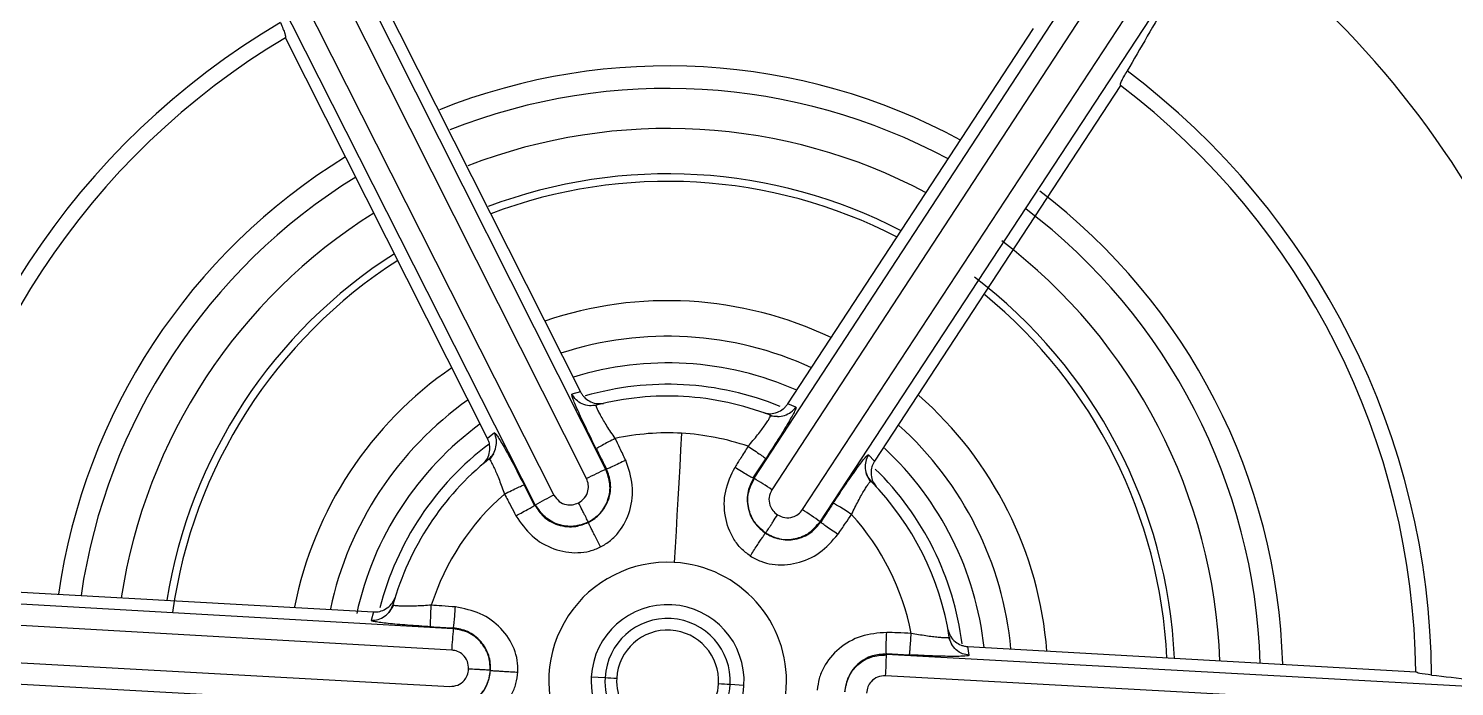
# Model space of a CAD drawing. Extents: x 525 to 609, y 649 to 778.
# Drawn here: x 559.129 to 559.917, y 728.582 to 728.946 of the extents above; entities that cross this region are included whole.
import ezdxf

# ---------------------------------------------------------------- set-up
doc = ezdxf.new("R2010")
doc.units = 0
doc.header["$MEASUREMENT"] = 0
doc.layers.add('1', color=4, linetype='Continuous')

# ---------------------------------------------------------------- blocks, each defined once
blk = doc.blocks.new('JETSETTER')
at = {"layer": '1', "color": 3, "linetype": 'Continuous', "lineweight": 25}
for p, q in [((34.30976, 59.57282), (34.11638, 59.95687)), ((34.32038, 59.57795), (34.12701, 59.962)), ((34.0977, 59.94744), (34.29179, 59.56375)), ((34.08727, 59.94195), (34.28135, 59.55825)), ((34.63745, 59.93294), (34.4022, 59.57301)), ((34.64743, 59.92665), (34.41218, 59.56672)), ((34.42902, 59.55569), (34.66493, 59.91518)), ((34.43877, 59.54905), (34.67468, 59.90855)), ((34.19472, 59.84221), (34.30643, 59.62073)), ((34.42092, 59.6141), (34.55677, 59.82152)), ((34.25513, 59.59501), (34.14341, 59.81637)), ((34.6048, 59.79001), (34.46884, 59.58253)), ((34.30643, 59.62073), (34.30173, 59.61958)), ((34.31522, 59.61303), (34.31034, 59.61325)), ((34.42548, 59.61241), (34.42092, 59.6141)), ((34.4108, 59.60806), (34.41135, 59.60785)), ((34.41518, 59.60707), (34.41129, 59.60741)), ((34.25887, 59.59811), (34.25513, 59.59501)), ((34.25834, 59.58652), (34.25611, 59.58332)), ((34.46884, 59.58253), (34.4655, 59.58602)), ((34.32038, 59.57795), (34.32079, 59.57815)), ((34.40182, 59.57326), (34.40876, 59.58386)), ((34.28094, 59.55805), (34.27523, 59.56936)), ((34.40182, 59.57326), (34.4022, 59.57301)), ((34.46657, 59.57106), (34.46432, 59.5754)), ((34.28094, 59.55805), (34.28135, 59.55825)), ((34.43877, 59.54905), (34.43915, 59.54881)), ((34.23616, 59.48987), (33.80688, 59.51442)), ((33.94448, 59.51317), (34.19214, 59.49917)), ((34.2353, 59.4781), (33.80601, 59.50266)), ((34.19214, 59.49917), (34.19078, 59.49453)), ((34.2032, 59.50293), (34.20058, 59.49882)), ((34.23616, 59.48987), (34.23619, 59.49032)), ((34.5119, 59.48066), (34.50976, 59.48506)), ((33.80483, 59.48177), (34.23416, 59.458)), ((34.47543, 59.47618), (34.4754, 59.47573)), ((34.90473, 59.45196), (34.4754, 59.47573)), ((34.47543, 59.47618), (34.48808, 59.47547)), ((34.52116, 59.47527), (34.52035, 59.48006)), ((34.52035, 59.48006), (34.76791, 59.46613)), ((33.80438, 59.46998), (34.23371, 59.44621)), ((34.31237, 59.46335), (34.32, 59.46292)), ((34.39674, 59.4586), (34.38911, 59.45903)), ((34.90428, 59.44018), (34.47495, 59.46394))]:
    blk.add_line(p, q, dxfattribs=at)
at = {"layer": '1', "color": 3, "linetype": 'Continuous', "lineweight": 25, "flags": 128}
blk.add_lwpolyline([(34.36226, 59.59789), (34.36175, 59.58875), (34.36123, 59.57963), (34.36072, 59.57054), (34.36021, 59.56151), (34.35971, 59.55257), (34.35921, 59.54374), (34.35872, 59.53505), (34.35824, 59.52653)], dxfattribs=at)
at = {"layer": '1', "color": 3, "linetype": 'Continuous', "lineweight": 25}
for centre, radius, start, end in [((34.35456, 59.46097), 1, 86.7787, 266.7787), ((34.35456, 59.46097), 1, 266.7787, 86.7787), ((34.35456, 59.46097), 0.99606, 90.31146, 180.31146), ((34.35456, 59.46097), 0.99606, 0.31146, 90.31146), ((34.35456, 59.46097), 0.98949, 90.31146, 270.31146), ((34.35456, 59.46097), 0.98949, 270.31146, 90.31146), ((34.35456, 59.46097), 0.97197, 90.31146, 270.31146), ((34.35456, 59.46097), 0.97197, 270.31146, 90.31146), ((34.35456, 59.46097), 0.90393, 90.65512, 270.31146), ((34.35456, 59.46097), 0.90393, 270.65512, 90.31146), ((34.35456, 59.46097), 0.85236, 90.65512, 270.31146), ((34.35456, 59.46097), 0.85236, 270.65512, 90.31146), ((34.35456, 59.46097), 0.84765, 86.7787, 266.42389), ((34.35456, 59.46097), 0.84765, 266.7787, 86.42389), ((34.35456, 59.46097), 0.84843, 16.67066, 86.7787), ((34.35456, 59.46097), 0.83245, 86.7787, 266.42388), ((34.35456, 59.46097), 0.83245, 266.7787, 86.42388), ((34.35456, 59.46097), 0.64081, 86.7787, 176.7787), ((34.35456, 59.46097), 0.64081, 356.7787, 86.7787), ((34.35456, 59.46097), 0.84843, 136.67066, 250.28685), ((34.35456, 59.46097), 0.65573, 116.83644, 153.7527), ((34.35456, 59.46097), 0.51944, 119.31138, 174.17208), ((34.35456, 59.46097), 0.51944, 359.31138, 54.17219), ((34.35456, 59.46097), 0.42203, 120.45296, 173.01348), ((34.35456, 59.46097), 0.41339, 120.71981, 172.74915), ((34.35456, 59.46097), 0.3399, 61.56729, 111.75616), ((34.35456, 59.46097), 0.42203, 0.45296, 53.01344), ((34.35456, 59.46097), 0.41339, 0.71568, 52.74229), ((34.35456, 59.46097), 0.32747, 61.7495, 111.56833), ((34.35456, 59.46097), 0.30531, 62.11125, 111.19556), ((34.35456, 59.46097), 0.3399, 121.56729, 171.87391), ((34.35456, 59.46097), 0.32747, 121.7495, 171.68717), ((34.35456, 59.46097), 0.28028, 62.58905, 110.70355), ((34.35456, 59.46097), 0.2761, 62.67743, 110.73086), ((34.35456, 59.46097), 0.3399, 1.56729, 52.79457), ((34.35456, 59.46097), 0.30531, 122.11125, 171.31656), ((34.35456, 59.46097), 0.32747, 1.7495, 52.79457), ((34.35456, 59.46097), 0.30531, 2.11125, 52.79457), ((34.35456, 59.46097), 0.28028, 122.58905, 170.8274), ((34.35456, 59.46097), 0.2761, 122.67743, 172.09159), ((34.35456, 59.46097), 0.28028, 2.58905, 52.79457), ((34.35456, 59.46097), 0.21018, 64.53757, 108.83188), ((34.35456, 59.46097), 0.2761, 2.67743, 50.60432), ((34.35456, 59.46097), 0.19052, 65.34387, 108.01124), ((34.35456, 59.46097), 0.21018, 124.53757, 168.74248), ((34.35456, 59.46097), 0.17578, 66.06799, 107.22548), ((34.35456, 59.46097), 0.16399, 67.73396, 106.1494), ((34.35456, 59.46097), 0.19052, 125.34387, 167.89749), ((34.35456, 59.46097), 0.15748, 86.7787, 104.46758), ((34.35456, 59.46097), 0.15748, 68.86029, 86.7787), ((34.35456, 59.46097), 0.21018, 4.53757, 48.69065), ((34.35456, 59.46097), 0.84843, 266.7787, 10.28685), ((34.35456, 59.46097), 0.17578, 126.06799, 167.74309), ((34.35456, 59.46097), 0.19052, 5.34387, 47.86366), ((34.35456, 59.46097), 0.13714, 86.77818, 102.18838), ((34.35456, 59.46097), 0.13714, 71.07991, 86.77818), ((34.35456, 59.46097), 0.16399, 126.98513, 165.73845), ((34.35456, 59.46097), 0.17578, 6.06799, 47.06892), ((34.35456, 59.46097), 0.15748, 128.85835, 164.4674), ((34.3983, 59.40304), 0.19148, 114.01103, 117.54142), ((34.35456, 59.46097), 0.16399, 7.21902, 45.59994), ((34.30547, 59.40845), 0.19088, 56.01105, 59.55229), ((34.35456, 59.46097), 0.15748, 8.85835, 44.46758), ((34.35456, 59.46097), 0.65728, 291.20672, 9.51241), ((34.35456, 59.46097), 0.13713, 131.08105, 162.18773), ((34.37516, 59.39283), 0.19017, 116.00351, 119.55816), ((34.32685, 59.39503), 0.19039, 53.99403, 57.54479), ((34.35456, 59.46097), 0.13713, 11.08021, 42.1875), ((34.35456, 59.46097), 0.06566, 86.7787, 266.77921), ((34.35456, 59.46097), 0.06566, 266.77921, 86.7787), ((34.35456, 59.46097), 0.04225, 356.7787, 176.7787), ((34.35456, 59.46097), 0.64081, 176.7787, 266.7787), ((34.35456, 59.46097), 0.03461, 356.7787, 176.7787), ((34.42538, 59.46999), 0.19026, 174.00233, 177.55519), ((34.35456, 59.46097), 0.02817, 356.7787, 176.7787), ((34.28482, 59.47722), 0.19059, 356.00632, 359.553), ((34.35456, 59.46097), 0.51944, 179.31135, 234.17208), ((34.35456, 59.46097), 0.99606, 270.31146, 0.31146), ((34.35456, 59.46097), 0.04225, 176.7787, 356.7787), ((34.35456, 59.46097), 0.03461, 176.7787, 356.7787), ((34.49691, 62.55465), 3.09679, 266.72497, 266.84418), ((34.35456, 59.46097), 0.02817, 176.7787, 356.7787), ((34.21301, 56.38171), 3.08236, 86.72469, 86.84446)]:
    blk.add_arc(centre, radius, start, end, dxfattribs=at)
for points, knots in [([(34.35553, 61.20362), (34.36471, 61.20358), (34.38298, 61.2035), (34.41025, 61.20289), (34.43725, 61.20195), (34.46397, 61.20065), (34.49042, 61.19901), (34.51659, 61.19705), (34.54247, 61.19477), (34.56807, 61.19218), (34.59338, 61.1893), (34.6184, 61.18615), (34.64312, 61.18272), (34.71114, 61.17247), (34.82184, 61.1508), (34.97222, 61.10942), (35.11986, 61.05666), (35.26091, 60.99368), (35.39943, 60.91855), (35.5307, 60.83287), (35.6353, 60.75093), (35.71292, 60.6812), (35.78958, 60.60582), (35.87571, 60.5077), (35.96681, 60.38118), (36.04445, 60.24897), (36.09609, 60.1382), (36.12827, 60.05616), (36.14604, 60.00635), (36.16214, 59.95647), (36.17657, 59.90659), (36.18948, 59.85679), (36.19682, 59.82346), (36.20047, 59.80687)], [0, 0, 0, 0, 0.010985, 0.021867, 0.032644, 0.043319, 0.05389, 0.064358, 0.074724, 0.084988, 0.09515, 0.10521, 0.115169, 0.125027, 0.18754, 0.250025, 0.31153, 0.375019, 0.434733, 0.500011, 0.562507, 0.593718, 0.625019, 0.691367, 0.749997, 0.811778, 0.874973, 0.896292, 0.917422, 0.938359, 0.959102, 0.97965, 1, 1, 1, 1]), ([(35.58684, 58.22868), (35.59287, 58.23478), (35.60493, 58.24697), (35.62267, 58.26556), (35.64014, 58.28438), (35.65732, 58.30345), (35.6742, 58.32275), (35.6908, 58.34229), (35.70711, 58.36207), (35.72313, 58.38209), (35.73886, 58.40235), (35.77489, 58.45017), (35.82819, 58.52778), (35.89285, 58.63867), (35.9492, 58.75399), (35.99686, 58.87315), (36.03566, 58.99551), (36.07517, 59.16195), (36.10143, 59.37484), (36.09513, 59.63203), (36.05122, 59.88556), (35.97062, 60.12989), (35.85503, 60.35972), (35.70692, 60.57008), (35.52958, 60.75644), (35.36055, 60.88849), (35.21495, 60.97832), (35.10102, 61.03747), (34.98307, 61.0881), (34.8617, 61.12988), (34.73759, 61.16266), (34.63661, 61.18148), (34.56032, 61.19169), (34.50928, 61.197), (34.45813, 61.20078), (34.40687, 61.20316), (34.37265, 61.20347), (34.35553, 61.20362)], [0, 0, 0, 0, 0.006271, 0.012535, 0.018793, 0.025046, 0.031296, 0.037545, 0.043792, 0.050041, 0.056292, 0.062546, 0.093816, 0.125066, 0.15632, 0.187575, 0.218824, 0.250085, 0.312563, 0.375049, 0.437536, 0.500016, 0.562489, 0.624962, 0.687443, 0.749925, 0.781182, 0.812442, 0.843694, 0.874956, 0.906208, 0.93747, 0.949986, 0.962486, 0.974981, 0.987482, 1, 1, 1, 1]), ([(33.12228, 60.69324), (33.11608, 60.68699), (33.10369, 60.67449), (33.08547, 60.6554), (33.06755, 60.63609), (33.04994, 60.61651), (33.03263, 60.59669), (33.01564, 60.57662), (32.99896, 60.5563), (32.98259, 60.53573), (32.96653, 60.51491), (32.95078, 60.49384), (32.93534, 60.47252), (32.92021, 60.45095), (32.87832, 60.38926), (32.81504, 60.28375), (32.74191, 60.12889), (32.68418, 59.96762), (32.64263, 59.80145), (32.61743, 59.63204), (32.60906, 59.46098), (32.6174, 59.2899), (32.64261, 59.12044), (32.68419, 58.95422), (32.74197, 58.79294), (32.81516, 58.63805), (32.90327, 58.49117), (33.00526, 58.35356), (33.12033, 58.22671), (33.2472, 58.11164), (33.3848, 58.00966), (33.53168, 57.92154), (33.68655, 57.84836), (33.84782, 57.79058), (34.014, 57.74902), (34.18344, 57.72383), (34.35453, 57.71548), (34.52562, 57.72382), (34.69503, 57.749), (34.86118, 57.79055), (35.02243, 57.84831), (35.17729, 57.92147), (35.28926, 57.98863), (35.3631, 58.03945), (35.4026, 58.06831), (35.44122, 58.09823), (35.47899, 58.12921), (35.51586, 58.16127), (35.55193, 58.19433), (35.57519, 58.21723), (35.58684, 58.22868)], [0, 0, 0, 0, 0.004827, 0.009647, 0.014461, 0.019271, 0.024078, 0.028882, 0.033686, 0.038489, 0.043293, 0.048099, 0.052908, 0.057722, 0.062541, 0.093781, 0.125035, 0.156273, 0.187523, 0.218772, 0.250007, 0.281251, 0.312511, 0.343765, 0.375021, 0.40627, 0.437519, 0.468758, 0.500007, 0.53125, 0.562493, 0.593739, 0.624988, 0.656237, 0.687489, 0.718733, 0.749986, 0.781233, 0.812476, 0.843717, 0.874964, 0.906209, 0.937455, 0.946406, 0.95534, 0.964264, 0.973185, 0.98211, 0.991046, 1, 1, 1, 1]), ([(34.39167, 60.12042), (34.34837, 60.1204), (34.26177, 60.12035), (34.13506, 60.08814), (34.01689, 60.03365), (33.91166, 59.95667), (33.82346, 59.86077), (33.75567, 59.74947), (33.7109, 59.62709), (33.69085, 59.49833), (33.69632, 59.36813), (33.72708, 59.2415), (33.78196, 59.12329), (33.85884, 59.0181), (33.95476, 58.92979), (34.06607, 58.86239), (34.18837, 58.81617), (34.27442, 58.8064), (34.31744, 58.80152)], [0, 0, 0, 0, 0.0625, 0.125, 0.1875, 0.25, 0.3125, 0.374999, 0.4375, 0.5, 0.5625, 0.625, 0.6875, 0.75, 0.8125, 0.875, 0.9375, 1, 1, 1, 1]), ([(34.31744, 58.80152), (34.36074, 58.80155), (34.44734, 58.8016), (34.57405, 58.8338), (34.69223, 58.88829), (34.79745, 58.96527), (34.88565, 59.06118), (34.95344, 59.17247), (34.99822, 59.29485), (35.01826, 59.42362), (35.01279, 59.55382), (34.98203, 59.68045), (34.92716, 59.79865), (34.85028, 59.90384), (34.75435, 59.99215), (34.64304, 60.05955), (34.52074, 60.10577), (34.43469, 60.11554), (34.39167, 60.12042)], [0, 0, 0, 0, 0.0625, 0.125, 0.1875, 0.25, 0.3125, 0.374999, 0.4375, 0.5, 0.5625, 0.625, 0.6875, 0.75, 0.8125, 0.875, 0.9375, 1, 1, 1, 1]), ([(34.39058, 60.10109), (34.34855, 60.10107), (34.26449, 60.10102), (34.1415, 60.06976), (34.02678, 60.01686), (33.92466, 59.94214), (33.83895, 59.84905), (33.77352, 59.74099), (33.72866, 59.62228), (33.71918, 59.53876), (33.71444, 59.497)], [0, 0, 0, 0, 0.125, 0.250001, 0.375001, 0.500001, 0.625001, 0.75, 0.875002, 1, 1, 1, 1]), ([(34.99467, 59.42494), (34.99465, 59.46697), (34.9946, 59.55103), (34.96334, 59.67403), (34.91045, 59.78875), (34.83572, 59.89086), (34.74264, 59.97658), (34.63458, 60.042), (34.51587, 60.08687), (34.43234, 60.09635), (34.39058, 60.10109)], [0, 0, 0, 0, 0.125, 0.250001, 0.375001, 0.5, 0.625001, 0.75, 0.875, 1, 1, 1, 1]), ([(34.6586, 59.88211), (34.6492, 59.86678), (34.6299, 59.83531), (34.61573, 59.8107), (34.60846, 59.79808)], [0, 0, 0, 0, 0.487197, 1, 1, 1, 1]), ([(34.14066, 59.82478), (34.14165, 59.82247), (34.14362, 59.81786), (34.14348, 59.81686), (34.14341, 59.81637)], [0, 0, 0, 0, 0.500046, 1, 1, 1, 1]), ([(34.60478, 59.79002), (34.60476, 59.79053), (34.60473, 59.79153), (34.60722, 59.7959), (34.60846, 59.79808)], [0, 0, 0, 0, 0.4999724, 1, 1, 1, 1]), ([(34.31516, 59.58932), (34.3132, 59.59323), (34.31028, 59.59909), (34.30697, 59.6061), (34.30488, 59.6107), (34.30324, 59.61452), (34.30215, 59.61732), (34.30157, 59.61917), (34.30168, 59.61944), (34.30173, 59.61958)], [0, 0, 0, 0, 0.25505, 0.38104, 0.506718, 0.63077, 0.755419, 0.876703, 1, 1, 1, 1]), ([(34.31521, 59.61346), (34.31393, 59.61326), (34.31128, 59.61284), (34.30731, 59.61394), (34.30386, 59.61621), (34.30243, 59.61848), (34.30173, 59.61958)], [0, 0, 0, 0, 0.24268, 0.499951, 0.757299, 1, 1, 1, 1]), ([(34.30643, 59.62073), (34.30671, 59.62023), (34.30728, 59.61923), (34.30883, 59.61742), (34.31142, 59.61548), (34.31523, 59.61405), (34.31781, 59.6143), (34.3192, 59.61443)], [0, 0, 0, 0, 0.096068, 0.193582, 0.407714, 0.683169, 1, 1, 1, 1]), ([(34.3256, 59.59502), (34.32403, 59.59734), (34.32169, 59.60081), (34.31912, 59.60508), (34.3175, 59.60789), (34.31626, 59.61024), (34.31543, 59.612), (34.31502, 59.61317), (34.31515, 59.61336), (34.31521, 59.61346)], [0, 0, 0, 0, 0.257563, 0.383985, 0.508743, 0.632234, 0.754891, 0.87731, 1, 1, 1, 1]), ([(34.40749, 59.60929), (34.40872, 59.609), (34.41112, 59.60842), (34.41498, 59.60926), (34.41791, 59.61083), (34.41981, 59.61258), (34.42055, 59.61359), (34.42092, 59.6141)], [0, 0, 0, 0, 0.288405, 0.562005, 0.789804, 0.894913, 1, 1, 1, 1]), ([(34.42548, 59.61241), (34.42552, 59.61225), (34.42558, 59.61196), (34.4248, 59.61018), (34.42339, 59.6075), (34.42133, 59.60389), (34.41875, 59.59958), (34.41469, 59.593), (34.41114, 59.58753), (34.40876, 59.58386)], [0, 0, 0, 0, 0.124894, 0.247129, 0.371045, 0.49533, 0.61981, 0.745244, 1, 1, 1, 1]), ([(34.41135, 59.60785), (34.41264, 59.60754), (34.41523, 59.60689), (34.41922, 59.60763), (34.42288, 59.60936), (34.42462, 59.61139), (34.42548, 59.61241)], [0, 0, 0, 0, 0.249262, 0.5, 0.750793, 1, 1, 1, 1]), ([(34.39902, 59.5907), (34.40084, 59.59283), (34.40355, 59.59601), (34.40657, 59.59996), (34.40849, 59.60257), (34.40998, 59.60477), (34.41099, 59.60643), (34.41151, 59.60754), (34.4114, 59.60775), (34.41135, 59.60785)], [0, 0, 0, 0, 0.25738, 0.383742, 0.508511, 0.632009, 0.754751, 0.877205, 1, 1, 1, 1]), ([(34.25257, 59.58097), (34.25345, 59.58189), (34.25515, 59.58368), (34.25634, 59.58744), (34.25645, 59.59077), (34.25589, 59.59329), (34.25538, 59.59444), (34.25513, 59.59501)], [0, 0, 0, 0, 0.2884122, 0.562049, 0.7898607, 0.8950437, 1, 1, 1, 1]), ([(34.25575, 59.5836), (34.25668, 59.58456), (34.25855, 59.58647), (34.25991, 59.5903), (34.26024, 59.59434), (34.25933, 59.59686), (34.25887, 59.59811)], [0, 0, 0, 0, 0.249169, 0.499954, 0.750775, 1, 1, 1, 1]), ([(34.25887, 59.59811), (34.25902, 59.59807), (34.25931, 59.59798), (34.26046, 59.59641), (34.26208, 59.59385), (34.26417, 59.59026), (34.26662, 59.58587), (34.27028, 59.57907), (34.27325, 59.57326), (34.27523, 59.56936)], [0, 0, 0, 0, 0.124897, 0.247136, 0.371069, 0.495329, 0.619826, 0.74525, 1, 1, 1, 1]), ([(34.3256, 59.59502), (34.32431, 59.59436), (34.32163, 59.59299), (34.31817, 59.59114), (34.31573, 59.58977), (34.31534, 59.58946), (34.31516, 59.58932)], [0, 0, 0, 0, 0.240698, 0.500026, 0.759361, 1, 1, 1, 1]), ([(34.33141, 59.58298), (34.33033, 59.58522), (34.32841, 59.58924), (34.32646, 59.59325), (34.3256, 59.59502)], [0, 0, 0, 0, 0.559752, 1, 1, 1, 1]), ([(34.31516, 59.58932), (34.31621, 59.58723), (34.31809, 59.58351), (34.31996, 59.57979), (34.32079, 59.57815)], [0, 0, 0, 0, 0.559981, 1, 1, 1, 1]), ([(34.39902, 59.5907), (34.39767, 59.58856), (34.39525, 59.58474), (34.39285, 59.58091), (34.3918, 59.57923)], [0, 0, 0, 0, 0.560179, 1, 1, 1, 1]), ([(34.39902, 59.5907), (34.40023, 59.5899), (34.40274, 59.58824), (34.40598, 59.58601), (34.40824, 59.58437), (34.40859, 59.58403), (34.40876, 59.58386)], [0, 0, 0, 0, 0.2406808, 0.5000172, 0.7593719, 1, 1, 1, 1]), ([(34.44601, 59.55926), (34.44842, 59.56292), (34.45203, 59.56838), (34.45645, 59.57475), (34.45939, 59.57886), (34.46188, 59.58219), (34.46376, 59.58453), (34.46507, 59.58596), (34.46536, 59.586), (34.4655, 59.58602)], [0, 0, 0, 0, 0.2550531, 0.3810591, 0.5067215, 0.6307788, 0.7554179, 0.8767085, 1, 1, 1, 1]), ([(34.4655, 59.58602), (34.46491, 59.58483), (34.46372, 59.58244), (34.46359, 59.5784), (34.4645, 59.57445), (34.46613, 59.57234), (34.46694, 59.57129)], [0, 0, 0, 0, 0.249124, 0.5, 0.750699, 1, 1, 1, 1]), ([(34.25575, 59.5836), (34.25586, 59.58359), (34.25609, 59.58357), (34.25679, 59.58255), (34.25771, 59.58084), (34.25887, 59.57844), (34.26018, 59.57548), (34.26209, 59.5709), (34.2635, 59.56697), (34.26444, 59.56434)], [0, 0, 0, 0, 0.123015, 0.245722, 0.368601, 0.492168, 0.616939, 0.743202, 1, 1, 1, 1]), ([(34.31076, 59.54864), (34.31196, 59.54932), (34.31439, 59.55071), (34.3186, 59.55463), (34.32172, 59.55979), (34.32308, 59.56571), (34.32324, 59.5716), (34.32174, 59.57561), (34.32079, 59.57815)], [0, 0, 0, 0, 0.1177246, 0.2380413, 0.4924936, 0.6374634, 0.7702821, 1, 1, 1, 1]), ([(34.31078, 59.54879), (34.31317, 59.55036), (34.31796, 59.55351), (34.3221, 59.56122), (34.32335, 59.56989), (34.32137, 59.57526), (34.32038, 59.57795)], [0, 0, 0, 0, 0.249985, 0.499917, 0.749935, 1, 1, 1, 1]), ([(34.31752, 59.53507), (34.31939, 59.53618), (34.32316, 59.5384), (34.32929, 59.5449), (34.33445, 59.55515), (34.33609, 59.56937), (34.33297, 59.57843), (34.33141, 59.58298)], [0, 0, 0, 0, 0.11749, 0.236909, 0.483896, 0.740758, 1, 1, 1, 1]), ([(34.33141, 59.58298), (34.33013, 59.58234), (34.32748, 59.58102), (34.324, 59.57939), (34.32149, 59.57831), (34.32102, 59.5782), (34.32079, 59.57815)], [0, 0, 0, 0, 0.240909, 0.500042, 0.75912, 1, 1, 1, 1]), ([(34.40021, 59.5301), (34.39848, 59.5314), (34.39499, 59.53402), (34.38963, 59.54116), (34.38565, 59.55191), (34.38561, 59.56623), (34.38973, 59.57488), (34.3918, 59.57923)], [0, 0, 0, 0, 0.116917, 0.236313, 0.483408, 0.740016, 1, 1, 1, 1]), ([(34.3918, 59.57923), (34.393, 59.57845), (34.39549, 59.57685), (34.39876, 59.57484), (34.40114, 59.57348), (34.4016, 59.57333), (34.40182, 59.57326)], [0, 0, 0, 0, 0.240928, 0.500031, 0.75908, 1, 1, 1, 1]), ([(34.46884, 59.58253), (34.46856, 59.58204), (34.46797, 59.58104), (34.46718, 59.57879), (34.4668, 59.57558), (34.46746, 59.57157), (34.46897, 59.56946), (34.46978, 59.56833)], [0, 0, 0, 0, 0.095926, 0.19362, 0.407665, 0.68313, 1, 1, 1, 1]), ([(34.26444, 59.56434), (34.26574, 59.56499), (34.26843, 59.56633), (34.27198, 59.56802), (34.27453, 59.56917), (34.275, 59.5693), (34.27523, 59.56936)], [0, 0, 0, 0, 0.2407, 0.500033, 0.759306, 1, 1, 1, 1]), ([(34.30533, 59.55947), (34.30654, 59.56029), (34.30899, 59.56194), (34.31073, 59.5658), (34.311, 59.56962), (34.31017, 59.57176), (34.30976, 59.57282)], [0, 0, 0, 0, 0.277438, 0.561331, 0.783177, 1, 1, 1, 1]), ([(34.40207, 59.57309), (34.40086, 59.57075), (34.39897, 59.56704), (34.3984, 59.56134), (34.39886, 59.55648), (34.4005, 59.55178), (34.4035, 59.5468), (34.40667, 59.54427), (34.40858, 59.54274)], [0, 0, 0, 0, 0.2246711, 0.3544435, 0.4956287, 0.654631, 0.7914739, 1, 1, 1, 1]), ([(34.40872, 59.54279), (34.40652, 59.54462), (34.40212, 59.54829), (34.39886, 59.55641), (34.39859, 59.56517), (34.40116, 59.57029), (34.40245, 59.57285)], [0, 0, 0, 0, 0.2499392, 0.499918, 0.7499702, 1, 1, 1, 1]), ([(34.45617, 59.55307), (34.45739, 59.55559), (34.45923, 59.55935), (34.46163, 59.56371), (34.46327, 59.56652), (34.46467, 59.56877), (34.46579, 59.57037), (34.4666, 59.57131), (34.46683, 59.57129), (34.46694, 59.57129)], [0, 0, 0, 0, 0.25754, 0.383985, 0.508719, 0.632217, 0.754891, 0.877277, 1, 1, 1, 1]), ([(34.26444, 59.56434), (34.26562, 59.5621), (34.26771, 59.5581), (34.26983, 59.55411), (34.27076, 59.55235)], [0, 0, 0, 0, 0.560232, 1, 1, 1, 1]), ([(34.29179, 59.56375), (34.29266, 59.56248), (34.29435, 59.56001), (34.29826, 59.55835), (34.30206, 59.55817), (34.30422, 59.55903), (34.30533, 59.55947)], [0, 0, 0, 0, 0.287908, 0.562214, 0.773761, 1, 1, 1, 1]), ([(34.41218, 59.56672), (34.41152, 59.56533), (34.41023, 59.56263), (34.41074, 59.55842), (34.41249, 59.55503), (34.41431, 59.5536), (34.41525, 59.55285)], [0, 0, 0, 0, 0.288022, 0.562265, 0.773862, 1, 1, 1, 1]), ([(34.27076, 59.55235), (34.27203, 59.55301), (34.27467, 59.55436), (34.27805, 59.55619), (34.28041, 59.55757), (34.28077, 59.55789), (34.28094, 59.55805)], [0, 0, 0, 0, 0.240947, 0.499993, 0.759103, 1, 1, 1, 1]), ([(34.28121, 59.55818), (34.28264, 59.55596), (34.2849, 59.55247), (34.28956, 59.54913), (34.294, 59.5471), (34.29888, 59.54616), (34.3047, 59.54627), (34.30848, 59.54775), (34.31076, 59.54864)], [0, 0, 0, 0, 0.224668, 0.354428, 0.495619, 0.65461, 0.791443, 1, 1, 1, 1]), ([(34.31078, 59.54879), (34.30809, 59.5478), (34.30272, 59.54582), (34.29405, 59.54706), (34.28634, 59.55121), (34.28319, 59.55599), (34.28161, 59.55838)], [0, 0, 0, 0, 0.249963, 0.499949, 0.749954, 1, 1, 1, 1]), ([(34.31078, 59.54879), (34.31068, 59.54899), (34.31046, 59.54942), (34.30942, 59.5515), (34.3083, 59.55371), (34.30705, 59.55615), (34.30601, 59.55816), (34.30533, 59.55947)], [0, 0, 0, 0, 0.23706, 0.4949012, 0.6267624, 0.7565882, 1, 1, 1, 1]), ([(34.41525, 59.55285), (34.41656, 59.55221), (34.41921, 59.55092), (34.42343, 59.55134), (34.42687, 59.55302), (34.42831, 59.55481), (34.42902, 59.55569)], [0, 0, 0, 0, 0.277412, 0.561321, 0.783083, 1, 1, 1, 1]), ([(34.44601, 59.55926), (34.44473, 59.55731), (34.44245, 59.55382), (34.44016, 59.55034), (34.43915, 59.54881)], [0, 0, 0, 0, 0.559999, 1, 1, 1, 1]), ([(34.45617, 59.55307), (34.45495, 59.55385), (34.45243, 59.55549), (34.44909, 59.55757), (34.44668, 59.559), (34.44622, 59.55918), (34.44601, 59.55926)], [0, 0, 0, 0, 0.240668, 0.499979, 0.759341, 1, 1, 1, 1]), ([(34.44864, 59.54202), (34.45005, 59.54408), (34.45257, 59.54775), (34.45507, 59.55144), (34.45617, 59.55307)], [0, 0, 0, 0, 0.559835, 1, 1, 1, 1]), ([(34.27076, 59.55235), (34.2735, 59.54838), (34.27893, 59.54049), (34.29135, 59.53337), (34.30265, 59.53144), (34.31151, 59.53252), (34.31553, 59.53423), (34.31752, 59.53507)], [0, 0, 0, 0, 0.26, 0.516603, 0.763692, 0.883063, 1, 1, 1, 1]), ([(34.31752, 59.53507), (34.31702, 59.53605), (34.31602, 59.53802), (34.31451, 59.54102), (34.31317, 59.54367), (34.31213, 59.54574), (34.31143, 59.54716), (34.3109, 59.54826), (34.31081, 59.5485), (34.31076, 59.54864)], [0, 0, 0, 0, 0.15692, 0.315891, 0.469169, 0.610023, 0.734208, 0.840327, 1, 1, 1, 1]), ([(34.40858, 59.54274), (34.40977, 59.54204), (34.41219, 59.54062), (34.41768, 59.53894), (34.42371, 59.53881), (34.42952, 59.5406), (34.43471, 59.54341), (34.43743, 59.54671), (34.43915, 59.54881)], [0, 0, 0, 0, 0.1177, 0.238036, 0.492486, 0.637492, 0.770284, 1, 1, 1, 1]), ([(34.40872, 59.54279), (34.40885, 59.54298), (34.40911, 59.54338), (34.41039, 59.54532), (34.41174, 59.5474), (34.41323, 59.54971), (34.41445, 59.55161), (34.41525, 59.55285)], [0, 0, 0, 0, 0.237088, 0.494902, 0.626764, 0.756579, 1, 1, 1, 1]), ([(34.40872, 59.54279), (34.41128, 59.54151), (34.41639, 59.53893), (34.42515, 59.5392), (34.43328, 59.54245), (34.43694, 59.54685), (34.43877, 59.54905)], [0, 0, 0, 0, 0.249987, 0.499982, 0.749981, 1, 1, 1, 1]), ([(34.44864, 59.54202), (34.44745, 59.54281), (34.44498, 59.54445), (34.44183, 59.54665), (34.43964, 59.54827), (34.43931, 59.54863), (34.43915, 59.54881)], [0, 0, 0, 0, 0.240871, 0.49997, 0.759109, 1, 1, 1, 1]), ([(34.40021, 59.5301), (34.40083, 59.53104), (34.40206, 59.53294), (34.40394, 59.53581), (34.40558, 59.53831), (34.40684, 59.54022), (34.40769, 59.5415), (34.40833, 59.54245), (34.40849, 59.54263), (34.40858, 59.54274)], [0, 0, 0, 0, 0.161277, 0.323851, 0.479314, 0.620735, 0.743948, 0.847739, 1, 1, 1, 1]), ([(34.40021, 59.5301), (34.4021, 59.52903), (34.40591, 59.52688), (34.41461, 59.52481), (34.42606, 59.52548), (34.4392, 59.53117), (34.44548, 59.53839), (34.44864, 59.54202)], [0, 0, 0, 0, 0.117487, 0.23692, 0.483884, 0.740781, 1, 1, 1, 1]), ([(34.19214, 59.49917), (34.19271, 59.49917), (34.19386, 59.49916), (34.19621, 59.49959), (34.19918, 59.50087), (34.20232, 59.50345), (34.2034, 59.50582), (34.20397, 59.50708)], [0, 0, 0, 0, 0.095977, 0.19356, 0.407673, 0.683105, 1, 1, 1, 1]), ([(34.19078, 59.49453), (34.19211, 59.49461), (34.19477, 59.49478), (34.19835, 59.49669), (34.20131, 59.49945), (34.20232, 59.50192), (34.20283, 59.50314)], [0, 0, 0, 0, 0.249214, 0.49995, 0.750787, 1, 1, 1, 1]), ([(34.22399, 59.50292), (34.22119, 59.50272), (34.21702, 59.50243), (34.21204, 59.50234), (34.20879, 59.50234), (34.20614, 59.50244), (34.2042, 59.5026), (34.20298, 59.50284), (34.20288, 59.50304), (34.20283, 59.50314)], [0, 0, 0, 0, 0.2575866, 0.3840248, 0.5088056, 0.6323019, 0.754931, 0.8773123, 1, 1, 1, 1]), ([(34.22371, 59.49103), (34.22367, 59.49126), (34.2236, 59.49174), (34.22363, 59.49454), (34.22376, 59.49847), (34.22392, 59.50147), (34.22399, 59.50292)], [0, 0, 0, 0, 0.240679, 0.499996, 0.759319, 1, 1, 1, 1]), ([(34.23732, 59.50193), (34.23484, 59.50212), (34.23039, 59.50246), (34.22595, 59.50278), (34.22399, 59.50292)], [0, 0, 0, 0, 0.559822, 1, 1, 1, 1]), ([(34.23619, 59.49032), (34.23627, 59.49059), (34.23644, 59.49116), (34.23677, 59.49429), (34.23708, 59.4981), (34.23725, 59.50068), (34.23732, 59.50193)], [0, 0, 0, 0, 0.271016, 0.562218, 0.788984, 1, 1, 1, 1]), ([(34.27186, 59.46595), (34.27184, 59.46812), (34.2718, 59.4725), (34.26924, 59.48106), (34.26293, 59.49065), (34.25144, 59.49918), (34.24204, 59.50101), (34.23732, 59.50193)], [0, 0, 0, 0, 0.1175, 0.236917, 0.48388, 0.740785, 1, 1, 1, 1]), ([(33.71444, 59.497), (33.71446, 59.45497), (33.71451, 59.37091), (33.74577, 59.24791), (33.79866, 59.13319), (33.87339, 59.03108), (33.96648, 58.94536), (34.07454, 58.87994), (34.19325, 58.83507), (34.27677, 58.82559), (34.31853, 58.82085)], [0, 0, 0, 0, 0.125002, 0.25, 0.375002, 0.5, 0.625001, 0.75, 0.875, 1, 1, 1, 1]), ([(34.22371, 59.49103), (34.21934, 59.49129), (34.21281, 59.49168), (34.20507, 59.49232), (34.20005, 59.49282), (34.19592, 59.4933), (34.19295, 59.49376), (34.19106, 59.49418), (34.19088, 59.49441), (34.19078, 59.49453)], [0, 0, 0, 0, 0.25504, 0.381049, 0.506711, 0.630777, 0.755423, 0.876705, 1, 1, 1, 1]), ([(34.22371, 59.49103), (34.22604, 59.4909), (34.2302, 59.49067), (34.23436, 59.49043), (34.23619, 59.49032)], [0, 0, 0, 0, 0.559977, 1, 1, 1, 1]), ([(34.25673, 59.46688), (34.25674, 59.46826), (34.25676, 59.47106), (34.25547, 59.47666), (34.25256, 59.48194), (34.24812, 59.48608), (34.24309, 59.48917), (34.23887, 59.48987), (34.23619, 59.49032)], [0, 0, 0, 0, 0.1177135, 0.2380191, 0.4924679, 0.6375095, 0.7702827, 1, 1, 1, 1]), ([(34.25661, 59.46697), (34.25645, 59.46983), (34.25612, 59.47554), (34.25151, 59.48299), (34.24463, 59.48841), (34.23899, 59.48938), (34.23616, 59.48987)], [0, 0, 0, 0, 0.249925, 0.499951, 0.749954, 1, 1, 1, 1]), ([(34.47559, 59.48785), (34.47078, 59.48747), (34.46124, 59.48671), (34.44886, 59.47951), (34.44154, 59.47069), (34.43804, 59.46248), (34.43751, 59.45814), (34.43725, 59.456)], [0, 0, 0, 0, 0.2600051, 0.5166119, 0.7636789, 0.8830858, 1, 1, 1, 1]), ([(34.47543, 59.47618), (34.47538, 59.47641), (34.47528, 59.47689), (34.47528, 59.47962), (34.47537, 59.48346), (34.47552, 59.48642), (34.47559, 59.48785)], [0, 0, 0, 0, 0.240906, 0.499957, 0.759067, 1, 1, 1, 1]), ([(34.48913, 59.48733), (34.4866, 59.48743), (34.48209, 59.48761), (34.47758, 59.48778), (34.47559, 59.48785)], [0, 0, 0, 0, 0.5601317, 1, 1, 1, 1]), ([(34.48808, 59.47547), (34.48814, 59.4757), (34.48827, 59.47618), (34.48855, 59.47896), (34.48886, 59.48288), (34.48905, 59.48588), (34.48913, 59.48733)], [0, 0, 0, 0, 0.240648, 0.499986, 0.759371, 1, 1, 1, 1]), ([(34.51016, 59.48522), (34.51009, 59.48513), (34.50997, 59.48494), (34.50873, 59.48486), (34.50678, 59.48491), (34.50413, 59.4851), (34.50091, 59.48545), (34.49599, 59.48609), (34.49188, 59.48683), (34.48913, 59.48733)], [0, 0, 0, 0, 0.123022, 0.245685, 0.368565, 0.492179, 0.616928, 0.743211, 1, 1, 1, 1]), ([(34.50947, 59.48929), (34.50983, 59.48808), (34.51053, 59.48571), (34.51319, 59.48279), (34.51602, 59.48103), (34.51847, 59.48026), (34.51973, 59.48013), (34.52035, 59.48006)], [0, 0, 0, 0, 0.288384, 0.561998, 0.789786, 0.894918, 1, 1, 1, 1]), ([(34.52116, 59.47527), (34.51987, 59.47546), (34.51721, 59.47587), (34.51375, 59.47814), (34.51115, 59.48136), (34.51048, 59.48396), (34.51016, 59.48522)], [0, 0, 0, 0, 0.242612, 0.500071, 0.757383, 1, 1, 1, 1]), ([(34.24464, 59.46759), (34.24454, 59.46905), (34.24433, 59.47199), (34.24186, 59.47543), (34.23868, 59.47757), (34.23642, 59.47793), (34.2353, 59.4781)], [0, 0, 0, 0, 0.277416, 0.5613616, 0.7831544, 1, 1, 1, 1]), ([(34.47541, 59.47589), (34.47278, 59.47575), (34.46862, 59.47555), (34.4634, 59.47318), (34.45942, 59.47035), (34.45617, 59.46659), (34.45336, 59.4615), (34.45275, 59.45749), (34.45238, 59.45507)], [0, 0, 0, 0, 0.224698, 0.354425, 0.495642, 0.65463, 0.791447, 1, 1, 1, 1]), ([(34.4525, 59.45497), (34.45298, 59.4578), (34.45395, 59.46344), (34.45937, 59.47032), (34.46681, 59.47493), (34.47253, 59.47527), (34.47539, 59.47543)], [0, 0, 0, 0, 0.24997, 0.499939, 0.749958, 1, 1, 1, 1]), ([(34.52116, 59.47527), (34.52105, 59.47516), (34.52083, 59.47495), (34.51889, 59.47474), (34.51587, 59.47462), (34.51172, 59.4746), (34.50669, 59.47468), (34.49897, 59.4749), (34.49245, 59.47525), (34.48808, 59.47547)], [0, 0, 0, 0, 0.124894, 0.247124, 0.371057, 0.495326, 0.619819, 0.745234, 1, 1, 1, 1]), ([(34.2337, 59.44606), (34.23633, 59.44619), (34.24049, 59.4464), (34.24571, 59.44876), (34.24969, 59.45159), (34.25294, 59.45535), (34.25575, 59.46045), (34.25637, 59.46445), (34.25673, 59.46688)], [0, 0, 0, 0, 0.224698, 0.354424, 0.495653, 0.65463, 0.791447, 1, 1, 1, 1]), ([(34.25661, 59.46697), (34.25613, 59.46415), (34.25516, 59.4585), (34.24975, 59.45162), (34.2423, 59.44701), (34.23658, 59.44668), (34.23372, 59.44651)], [0, 0, 0, 0, 0.249977, 0.49995, 0.749972, 1, 1, 1, 1]), ([(34.23416, 59.458), (34.23569, 59.45812), (34.23868, 59.45836), (34.24207, 59.4609), (34.24413, 59.46411), (34.24446, 59.46641), (34.24464, 59.46759)], [0, 0, 0, 0, 0.287958, 0.562251, 0.773791, 1, 1, 1, 1]), ([(34.25661, 59.46697), (34.25639, 59.46698), (34.25591, 59.46701), (34.25359, 59.46714), (34.25111, 59.46728), (34.24837, 59.46742), (34.24611, 59.46752), (34.24464, 59.46759)], [0, 0, 0, 0, 0.237085, 0.494917, 0.626748, 0.756568, 1, 1, 1, 1]), ([(34.25673, 59.46688), (34.25689, 59.46685), (34.25715, 59.46681), (34.25838, 59.46673), (34.25998, 59.46663), (34.26231, 59.46649), (34.26526, 59.46631), (34.26859, 59.46612), (34.27078, 59.46601), (34.27186, 59.46595)], [0, 0, 0, 0, 0.162211, 0.269144, 0.393764, 0.534365, 0.686834, 0.844571, 1, 1, 1, 1]), ([(34.23352, 59.4341), (34.23833, 59.43448), (34.24788, 59.43524), (34.26026, 59.44243), (34.26757, 59.45126), (34.27107, 59.45948), (34.2716, 59.46381), (34.27186, 59.46595)], [0, 0, 0, 0, 0.26001, 0.516594, 0.763704, 0.883076, 1, 1, 1, 1]), ([(34.47495, 59.46394), (34.47342, 59.46382), (34.47043, 59.46359), (34.46704, 59.46104), (34.46498, 59.45783), (34.46465, 59.45554), (34.46447, 59.45435)], [0, 0, 0, 0, 0.287923, 0.562248, 0.773789, 1, 1, 1, 1]), ([(34.77657, 59.46431), (34.77408, 59.46461), (34.76909, 59.4652), (34.7683, 59.46582), (34.76791, 59.46613)], [0, 0, 0, 0, 0.500006, 1, 1, 1, 1]), ([(34.77657, 59.46431), (34.79102, 59.46266), (34.81923, 59.45944), (34.85602, 59.45627), (34.87395, 59.45473)], [0, 0, 0, 0, 0.5122843, 1, 1, 1, 1])]:
    blk.add_open_spline(points, degree=3, knots=knots, dxfattribs=at)

msp = doc.modelspace()

# ---------------------------------------------------------------- block references
at = {"layer": '1'}
msp.add_blockref('JETSETTER', (525.1273, 669.12433), dxfattribs=at)

doc.saveas('drawing.dxf')
